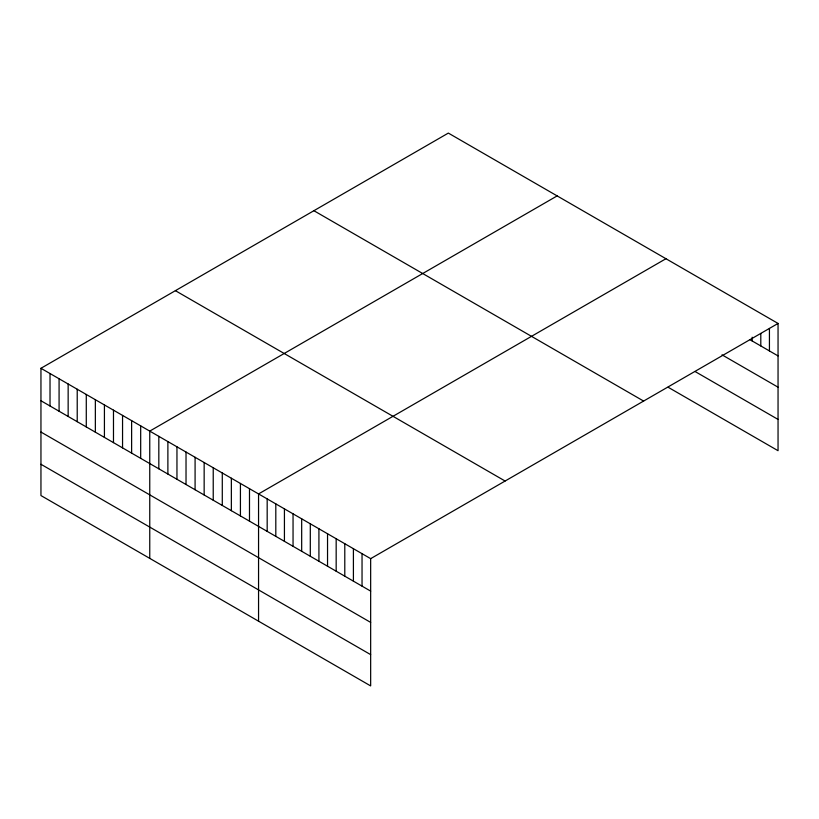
<?xml version="1.0" encoding="UTF-8"?>
<svg xmlns="http://www.w3.org/2000/svg" width="819" height="819" viewBox="0 0 819 819"><rect width="100%" height="100%" fill="white"/><g stroke="black" fill="none" stroke-linecap="round" stroke-linejoin="round"><path stroke-width="1.23" d="M40.95 368.294L370.659 558.65L370.659 685.912L40.95 495.556L40.95 368.294L448.341 133.088L778.05 323.444L778.05 450.706L668.109 387.233M557.145 195.905L149.754 431.111L149.754 558.374M665.949 258.722L258.558 493.929L258.558 621.191M370.659 558.65L778.05 323.444M750.02 339.721L778.05 355.907M722 354.832L778.05 387.192M695.055 371.509L778.05 419.42M313.902 210.708L643.611 401.064M175.389 290.673L505.098 481.029M40.95 400.757L370.659 591.113M40.95 432.043L370.659 622.399M40.95 464.271L370.659 654.627M769.43 328.45L769.43 350.921M760.8 333.466L760.8 345.946M752.18 337.223L752.18 340.97M362.039 553.664L362.039 586.128M353.409 548.689L353.409 581.152M344.789 543.714L344.789 576.177M336.169 538.728L336.169 571.191M327.539 533.753L327.539 566.216M318.919 528.777L318.919 561.24M310.299 523.802L310.299 556.255M301.679 518.816L301.679 551.279M293.048 513.841L293.048 546.304M284.428 508.865L284.428 541.328M275.808 503.88L275.808 536.343M267.178 498.904L267.178 531.367M249.488 488.687L249.488 521.15M240.428 483.456L240.428 515.919M231.357 478.224L231.357 510.687M222.287 472.983L222.287 505.446M213.227 467.751L213.227 500.214M204.156 462.52L204.156 494.983M195.086 457.278L195.086 489.742M186.026 452.047L186.026 484.51M176.955 446.816L176.955 479.279M167.885 441.574L167.885 474.037M158.825 436.343L158.825 468.806M140.684 425.87L140.684 458.333M131.624 420.638L131.624 453.102M122.553 415.407L122.553 447.87M113.483 410.165L113.483 442.629M104.422 404.934L104.422 437.397M95.352 399.703L95.352 432.166M86.282 394.461L86.282 426.924M77.221 389.23L77.221 421.693M68.151 383.998L68.151 416.462M59.081 378.757L59.081 411.22M50.02 373.525L50.02 405.989"/></g></svg>
